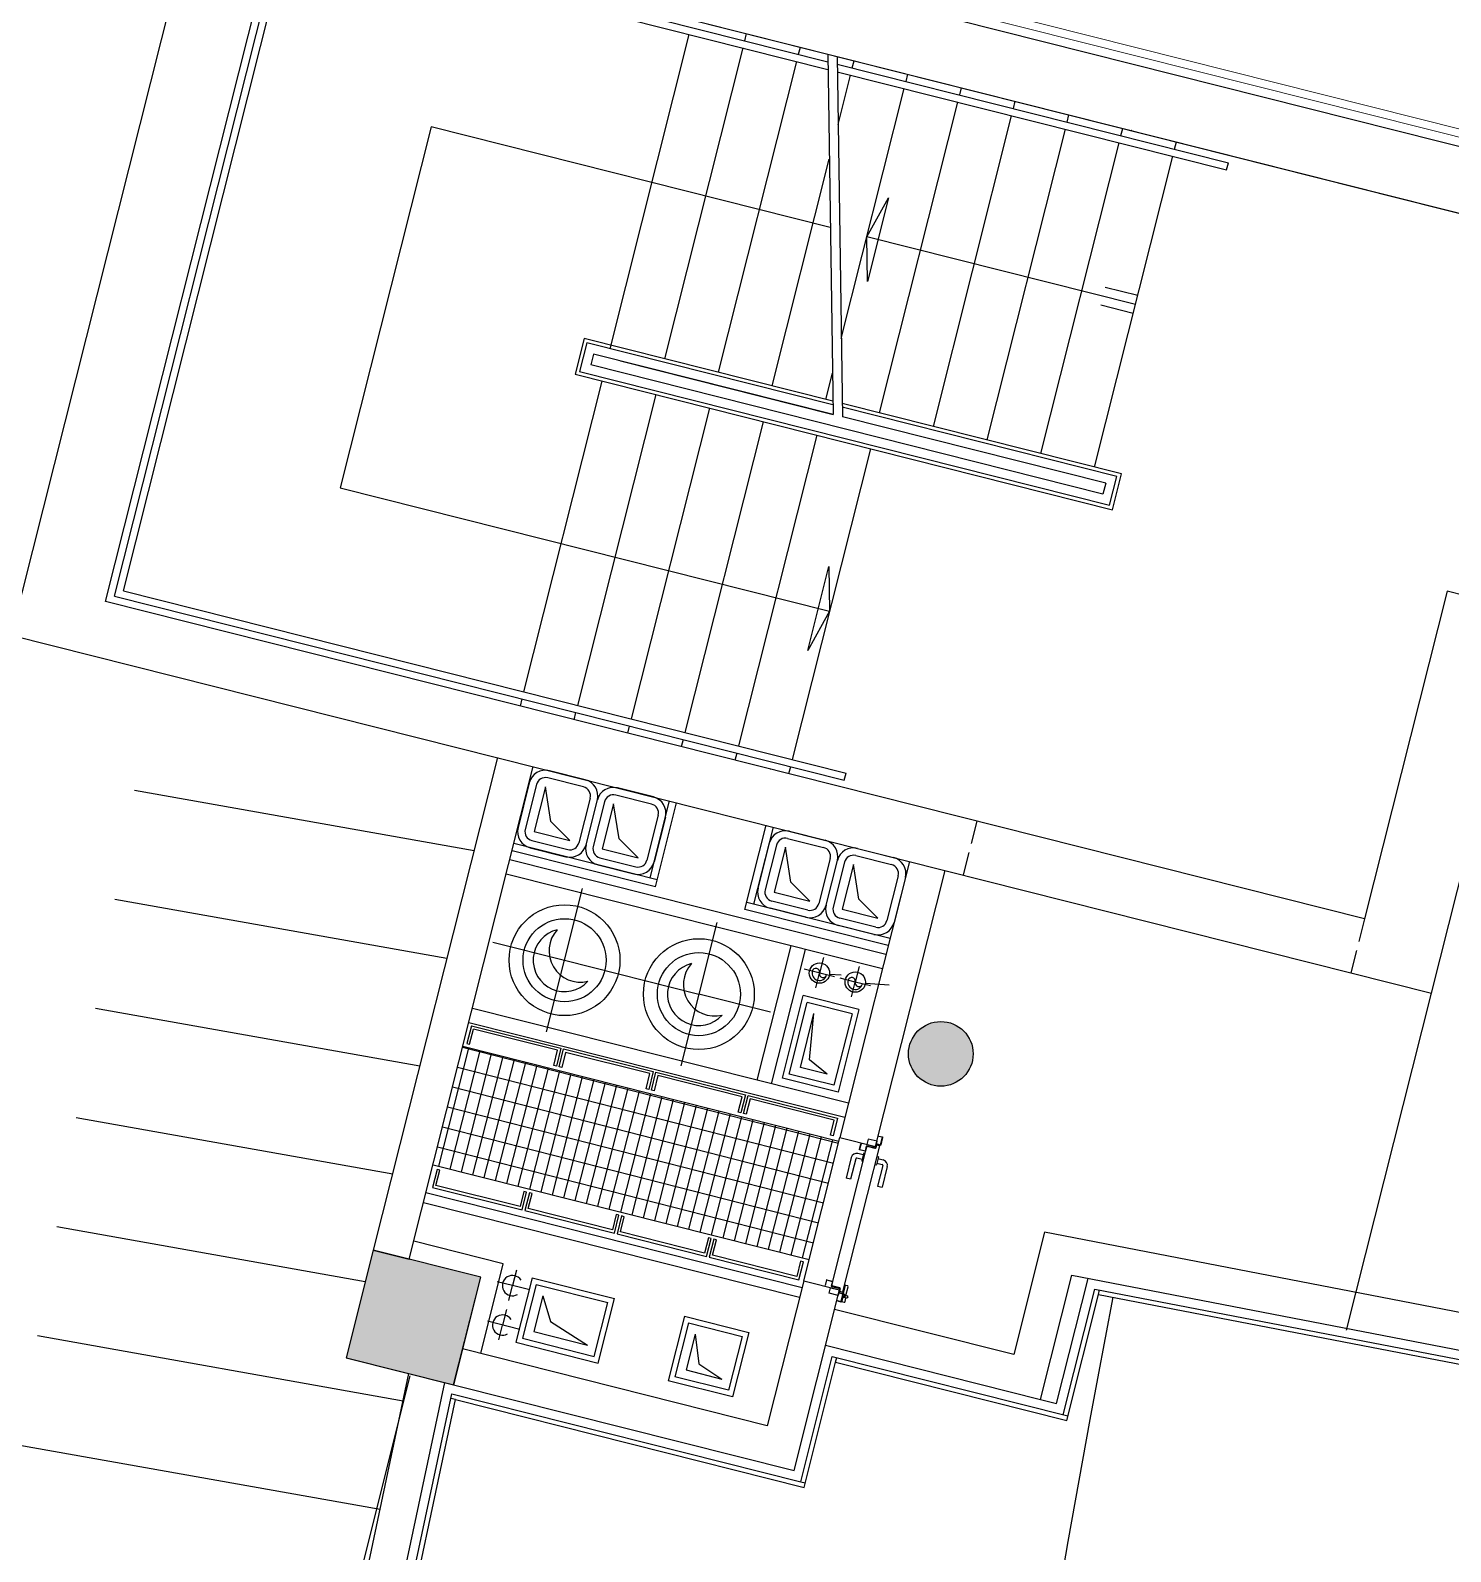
# Model space of a CAD drawing. Header units: centimetres. Extents: x 139057 to 200038, y 34824 to 80516.
# Drawn here: x 172622 to 173391, y 66649 to 67472 of the extents above; entities that cross this region are included whole.
import ezdxf

# ---------------------------------------------------------------- set-up
doc = ezdxf.new("R2010")
doc.units = ezdxf.units.CM
doc.header["$LTSCALE"] = 100
doc.linetypes.add('A0SHT-SGRM$0$HIDDEN', pattern=[9.525, 6.35, -3.175])
doc.linetypes.add('HIDDEN2', pattern=[0.175, 0.125, -0.05])
doc.layers.get('0').update_dxf_attribs({"lineweight": 0})
for name, color, linetype in [('0.05', 57, 'Continuous'), ('0.10', 8, 'Continuous'), ('0.10 Intonaco', 8, 'Continuous'), ('0.15', 9, 'Continuous'), ('0.15 E1-E2_Serramenti', 9, 'Continuous'), ('0.20 Cartongessi', 70, 'Continuous'), ('0.20 Cementi Armati', 4, 'Continuous'), ('0.20 Murature', 50, 'Continuous'), ('ST-COLS-colonne ca sopra', 3, 'HIDDEN2'), ('ST-STRS-scale', 2, 'Continuous')]:
    doc.layers.add(name, color=color, linetype=linetype)
doc.layers.add('410_STRUTTURE_001-AM_0', color=7, linetype='Continuous', lineweight=0)
doc.layers.add('440_SIMBOLI_001-AM_0', color=31, linetype='Continuous', lineweight=0)

# ---------------------------------------------------------------- blocks, each defined once
blk = doc.blocks.new('A$C171D4851')
at = {"ltscale": 0.02}
for p, q in [((0.6645, 0.9705), (0.6645, 0.9955)), ((0.7795, 0.9955), (0.6645, 0.9955)), ((0.0825, 0.9275), (0.0825, 0.8835)), ((0.0835, 0.9285), (0.8585, 0.9285)), ((0.7795, 0.9705), (0.6645, 0.9705)), ((0.7745, 0.9285), (0.7745, 0.935)), ((0.8185, 0.936), (0.7755, 0.936)), ((0.7845, 0.936), (0.7845, 0.9655)), ((0.8095, 0.936), (0.8095, 0.9655)), ((0.8195, 0.9285), (0.8195, 0.935)), ((0.8595, 0.9275), (0.8595, 0.8835)), ((0.011, 0.8565), (0.011, 0.842)), ((0.013, 0.8575), (0.013, 0.8525)), ((0.013, 0.8525), (0.0355, 0.8525)), ((0.016, 0.837), (0.035, 0.837)), ((0.0355, 0.8525), (0.0388, 0.8435)), ((0.039, 0.8575), (0.0438, 0.8444)), ((0.0517, 0.8588), (0.0442, 0.8443)), ((0.0561, 0.8565), (0.0484, 0.8416)), ((0.0488, 0.841), (0.0975, 0.841)), ((0.0635, 0.8615), (0.0561, 0.8615)), ((0.0561, 0.8565), (0.1005, 0.8565)), ((0.0625, 0.8815), (0.0625, 0.8625)), ((0.0815, 0.8825), (0.0635, 0.8825)), ((0.0635, 0.8615), (0.8785, 0.8615)), ((0.0756, 0.8825), (0.0806, 0.8825)), ((0.1005, 0.8615), (0.1005, 0.8565)), ((0.1025, 0.8615), (0.1025, 0.846)), ((0.7745, 0.8615), (0.7745, 0.855)), ((0.8185, 0.854), (0.7755, 0.854)), ((0.7845, 0.854), (0.7845, 0.8245)), ((0.8095, 0.854), (0.8095, 0.8245)), ((0.8195, 0.8615), (0.8195, 0.855)), ((0.8605, 0.8825), (0.8785, 0.8825)), ((0.8795, 0.8815), (0.8795, 0.8625)), ((0.7795, 0.8195), (0.6645, 0.8195)), ((0.6645, 0.8195), (0.6645, 0.7945)), ((0.7795, 0.7945), (0.6645, 0.7945))]:
    blk.add_line(p, q, dxfattribs=at)
for p, q in [((0.104, 0.964), (0.074, 0.964)), ((0.074, 0.964), (0.074, 0.9625)), ((0.104, 0.9625), (0.074, 0.9625)), ((0.0765, 0.9285), (0.0765, 0.882)), ((0.078, 0.9285), (0.078, 0.882)), ((0.104, 0.9305), (0.0785, 0.9305)), ((0.104, 0.929), (0.0785, 0.929)), ((0.1045, 0.962), (0.1045, 0.931)), ((0.106, 0.962), (0.106, 0.931)), ((0.0105, 0.8785), (0.009, 0.8785)), ((0.009, 0.8785), (0.009, 0.8595)), ((0.0105, 0.8785), (0.0105, 0.8595)), ((0.053, 0.859), (0.011, 0.859)), ((0.053, 0.8575), (0.011, 0.8575)), ((0.0535, 0.8795), (0.0535, 0.8595)), ((0.055, 0.8795), (0.055, 0.8595)), ((0.076, 0.8815), (0.0555, 0.8815)), ((0.076, 0.88), (0.0555, 0.88))]:
    blk.add_line(p, q)
for points in [[(0.069, 0.8815), (0.039, 0.8815), (0.039, 0.9315), (0.069, 0.9315)], [(0.869, 0.8815), (0.899, 0.8815), (0.899, 0.9315), (0.869, 0.9315)]]:
    blk.add_lwpolyline(points, close=True)
blk.add_lwpolyline([(0.834, 0.929, -0.414214), (0.832, 0.931), (0.832, 0.962, -0.414214), (0.834, 0.964), (0.864, 0.964), (0.864, 0.9625), (0.834, 0.9625, 0.414214), (0.8335, 0.962), (0.8335, 0.931, 0.414214), (0.834, 0.9305), (0.8595, 0.9305, -0.414214), (0.8615, 0.9285), (0.8615, 0.882, 0.414214), (0.862, 0.8815), (0.8825, 0.8815, -0.414214), (0.8845, 0.8795), (0.8845, 0.8595, 0.414214), (0.885, 0.859), (0.927, 0.859, 0.414214), (0.9275, 0.8595), (0.9275, 0.8785), (0.929, 0.8785), (0.929, 0.8595, -0.414214), (0.927, 0.8575), (0.885, 0.8575, -0.414214), (0.883, 0.8595), (0.883, 0.8795, 0.414214), (0.8825, 0.88), (0.862, 0.88, -0.414214), (0.86, 0.882), (0.86, 0.9285, 0.414214), (0.8595, 0.929)], format="xyb", close=True)
blk.add_circle((0.0425, 0.837), 0.0075, dxfattribs=at)
for centre, radius, start, end in [((0.7795, 0.9655), 0.03, 0, 90), ((0.0835, 0.9275), 0.001, 90, 180), ((0.7755, 0.935), 0.001, 90, 180), ((0.7795, 0.9655), 0.005, 0, 90), ((0.8185, 0.935), 0.001, 0, 90), ((0.8585, 0.9275), 0.001, 0, 90), ((0.011, 0.8595), 0.002, 180, 270), ((0.011, 0.8595), 0.0005, 180, 270), ((0.012, 0.8565), 0.001, 90, 180), ((0.016, 0.842), 0.005, 180, 270), ((0.0561, 0.8565), 0.005, 90, 152.67611), ((0.0635, 0.8815), 0.001, 90, 180), ((0.0635, 0.8625), 0.001, 180, 270), ((0.0815, 0.8835), 0.001, 270, 0), ((0.0975, 0.846), 0.005, 270, 0), ((0.7755, 0.855), 0.001, 180, 270), ((0.7795, 0.8245), 0.03, 270, 0), ((0.7795, 0.8245), 0.005, 270, 0), ((0.8185, 0.855), 0.001, 270, 0), ((0.8605, 0.8835), 0.001, 180, 270), ((0.8785, 0.8815), 0.001, 0, 90), ((0.8785, 0.8625), 0.001, 270, 0)]:
    blk.add_arc(centre, radius, start, end, dxfattribs=at)
for centre, radius, start, end in [((0.0785, 0.9285), 0.002, 90, 180), ((0.0785, 0.9285), 0.0005, 90, 180), ((0.104, 0.962), 0.002, 0, 90), ((0.104, 0.962), 0.0005, 0, 90), ((0.104, 0.931), 0.0005, 270, 0), ((0.104, 0.931), 0.002, 270, 0), ((0.053, 0.8595), 0.0005, 270, 0), ((0.053, 0.8595), 0.002, 270, 0), ((0.0555, 0.8795), 0.002, 90, 180), ((0.0555, 0.8795), 0.0005, 90, 180), ((0.076, 0.882), 0.0005, 270, 0), ((0.076, 0.882), 0.002, 270, 0)]:
    blk.add_arc(centre, radius, start, end)

msp = doc.modelspace()

# ---------------------------------------------------------------- hatches: boundary and pattern name
at = {"layer": '0.05'}
h = msp.add_hatch(dxfattribs=at)
h.set_pattern_fill('ANSI31', color=256, scale=3.5, angle=300.66, style=0)
h.set_pattern_definition([(345.66, (172959.797, 65048.342), (2.752293, 10.76627), [])])
h.paths.add_polyline_path([(172856.01, 66921.92), (172839.88, 66857.92), (173043.56, 66806.59), (173059.69, 66870.59)])
h = msp.add_hatch(dxfattribs=at)
h.set_pattern_fill('ANSI31', color=256, scale=2, angle=210.66, style=0)
h.set_pattern_definition([(255.66, (172824.833, 65529.7825), (6.152153, -1.57274), [])])
h.paths.add_polyline_path([(172856.01, 66921.92), (172839.88, 66857.92), (173043.56, 66806.59), (173059.69, 66870.59)])
at = {"layer": '410_STRUTTURE_001-AM_0'}
h = msp.add_hatch(color=256, dxfattribs=at)
h.paths.add_polyline_path([(173097.36, 66917.94, 1), (173132.36, 66917.94, 1)])
h.paths.add_polyline_path([(172464.03, 67114.32), (172425.24, 67124.09), (172393.47, 66998.03), (172432.26, 66988.26)])
h.paths.add_polyline_path([(172268.76, 66557.09), (172239.61, 66564.17), (172225.45, 66505.87), (172254.6, 66498.78)])
h.paths.add_polyline_path([(171904.42, 66525.14, 1), (171974.42, 66525.14, 1)])
h.paths.add_polyline_path([(171852.17, 66563.61), (171803.36, 66574.43), (171792.54, 66525.62), (171841.36, 66514.8)])
h.paths.add_polyline_path([(171939.47, 67132.44), (171987.79, 67119.56), (172000.66, 67167.87), (171952.35, 67180.75)])
h.paths.add_polyline_path([(172118.76, 67125.68, 1), (172048.76, 67125.68, 1)])
h.paths.add_polyline_path([(171575.4, 65289.12), (171624.96, 65282.49), (171631.59, 65332.05), (171582.03, 65338.68)])
h.paths.add_polyline_path([(171698.34, 65301.54, 1), (171768.34, 65301.54, 1)])
h.paths.add_polyline_path([(172000.85, 65311.96), (171999.49, 65287), (172079.39, 65282.7), (172080.74, 65307.66)])
h.paths.add_polyline_path([(172504.9, 65260.36, 1), (172469.9, 65260.36, 1)])
h.paths.add_polyline_path([(173206.68, 65219.17, 1), (173276.68, 65219.17, 1)])
h.paths.add_polyline_path([(173189.94, 64670.82, 1), (173259.94, 64670.82, 1)])
h.paths.add_polyline_path([(171897.35, 64618.35), (171927.33, 64617.1), (171929.81, 64677.05), (171899.84, 64678.29)])
h.paths.add_polyline_path([(171707.57, 64680.86, 1), (171637.57, 64680.86, 1)])
h.paths.add_polyline_path([(171506.14, 64661.2), (171555.94, 64656.7), (171560.44, 64706.5), (171510.64, 64711)])
h.paths.add_polyline_path([(171463.9, 64032.08), (171513.86, 64030.03), (171515.91, 64079.99), (171465.96, 64082.04)])
h.paths.add_polyline_path([(171511.7, 63977.08), (171513.74, 64027.04), (171463.78, 64029.08), (171461.74, 63979.12)])
h.paths.add_polyline_path([(171605.55, 64055.93, 1), (171675.55, 64055.93, 1)])
h.paths.add_polyline_path([(171905.94, 64101.37), (171880.96, 64102.36), (171877.69, 64022.42), (171902.67, 64021.44)])
h.paths.add_polyline_path([(173199.59, 64122.31, 1), (173269.59, 64122.31, 1)])
h.paths.add_polyline_path([(173235.58, 63574.89, 1), (173305.58, 63574.89, 1)])
h.paths.add_polyline_path([(172861.35, 63523.02), (172858.65, 63552.9), (172798.89, 63547.48), (172801.6, 63517.6)])
h.paths.add_polyline_path([(172419.06, 63501.44, 1), (172489.06, 63501.44, 1)])
h.paths.add_polyline_path([(171880.44, 63484.64), (171855.46, 63485.68), (171852.03, 63405.75), (171877.01, 63404.72)])
h.paths.add_polyline_path([(171602.63, 63428.01, 1), (171672.63, 63428.01, 1)])
h.paths.add_polyline_path([(171448.52, 63390.7), (171498.52, 63390.5), (171498.71, 63440.5), (171448.71, 63440.7)])
h.paths.add_polyline_path([(171461.02, 62750.1), (171510.98, 62752.08), (171509.01, 62802.04), (171459.05, 62800.06)])
h.paths.add_polyline_path([(171629.13, 62798.43, 1), (171699.13, 62798.43, 1)])
h.paths.add_polyline_path([(171855.47, 62863.54), (171830.51, 62864.96), (171825.83, 62785.1), (171850.79, 62783.68)])
h.paths.add_polyline_path([(172533.45, 62914.12, 1), (172463.45, 62914.12, 1)])
h.paths.add_polyline_path([(172926.57, 62958.35), (172922.47, 62988.07), (172863.03, 62979.86), (172867.13, 62950.14)])
h.paths.add_polyline_path([(173367.85, 63029.83, 1), (173297.85, 63029.83, 1)])
h.paths.add_polyline_path([(173386.24, 62488.39, 1), (173456.24, 62488.39, 1)])
h.paths.add_polyline_path([(172594.12, 62403.89), (172652.48, 62417.8), (172638.57, 62476.17), (172580.21, 62462.26)])
h.paths.add_polyline_path([(171941.76, 62169.42), (171966.3, 62174.16), (171951.22, 62252.73), (171926.68, 62247.98)])
h.paths.add_polyline_path([(171685.3, 62168.54, 1), (171755.3, 62168.54, 1)])
h.paths.add_polyline_path([(171551.44, 62111.48), (171547.29, 62161.31), (171497.46, 62157.15), (171501.62, 62107.32)])
h.paths.add_polyline_path([(171564.33, 61513.08), (171570.67, 61463.48), (171620.27, 61469.82), (171613.93, 61519.41)])
h.paths.add_polyline_path([(171635.86, 61377.34), (171643.11, 61348.23), (171691.62, 61360.31), (171684.37, 61389.42)])
h.paths.add_polyline_path([(171771.36, 61539.72, 1), (171841.36, 61539.72, 1)])
h.paths.add_polyline_path([(172069.21, 61642.9), (172044.67, 61638.15), (172059.75, 61559.58), (172084.29, 61564.33)])
h.paths.add_polyline_path([(171984.32, 61420.39), (172013.77, 61426.09), (172004.27, 61475.18), (171974.82, 61469.48)])
h.paths.add_polyline_path([(172512.5, 61527.43), (172483.04, 61521.73), (172492.54, 61472.64), (172521.99, 61478.34)])
h.paths.add_polyline_path([(172945.84, 61590.26), (172938.88, 61619.45), (172890.24, 61607.86), (172897.2, 61578.67)])
h.paths.add_polyline_path([(173500.56, 61951.83, 1), (173570.56, 61951.83, 1)])
h.paths.add_polyline_path([(173059.65, 61182.92), (173051.1, 61211.68), (173003.17, 61197.43), (173011.72, 61168.67)])
h.paths.add_polyline_path([(172597.97, 61085.68), (172568.51, 61079.98), (172578.01, 61030.89), (172607.46, 61036.59)])
h.paths.add_polyline_path([(172067.68, 60879.1), (172097.14, 60884.79), (172087.64, 60933.88), (172058.19, 60928.18)])
h.paths.add_polyline_path([(171730.99, 60780.44), (171780.23, 60789.13), (171771.54, 60838.37), (171722.3, 60829.68)])
h.paths.add_polyline_path([(171678.8, 60771.24), (171728.04, 60779.92), (171719.35, 60829.16), (171670.11, 60820.48)])
h.paths.add_polyline_path([(171771.47, 60289.02), (171781.96, 60240.13), (171830.84, 60250.62), (171820.36, 60299.51)])
h.paths.add_polyline_path([(171833.78, 60251.25), (171882.67, 60261.73), (171872.18, 60310.62), (171823.29, 60300.14)])
h.paths.add_polyline_path([(172186.65, 60419.6), (172157.2, 60413.9), (172166.7, 60364.81), (172196.15, 60370.51)])
h.paths.add_polyline_path([(172673.14, 60539.2), (172702.6, 60544.9), (172693.1, 60593.99), (172663.65, 60588.29)])
h.paths.add_polyline_path([(173205.4, 60730.58), (173195.63, 60758.94), (173148.36, 60742.66), (173158.13, 60714.3)])
h.paths.add_polyline_path([(173311.75, 60296.96), (173358.22, 60315.43), (173347.14, 60343.31), (173300.67, 60324.84)])
h.paths.add_polyline_path([(172771.85, 60186.98), (172742.4, 60181.28), (172751.89, 60132.19), (172781.35, 60137.89)])
h.paths.add_polyline_path([(172312.36, 59877.56), (172282.91, 59871.86), (172292.4, 59822.77), (172321.88, 59828.47)])
h.paths.add_polyline_path([(173368.34, 59347.78), (173346.19, 59403.54), (173290.42, 59381.4), (173312.57, 59325.62)])
h.paths.add_polyline_path([(174210.89, 59878.92, 1), (174280.89, 59878.92, 1)])
h.paths.add_polyline_path([(174066.11, 60383.73, 1), (173996.11, 60383.73, 1)])
h.paths.add_polyline_path([(173620.86, 58923.47, 1), (173550.86, 58923.47, 1)])
h.paths.add_polyline_path([(173884.86, 58386.58, 1), (173814.86, 58386.58, 1)])
h.paths.add_polyline_path([(174449.68, 59385.02, 1), (174519.68, 59385.02, 1)])
h.paths.add_polyline_path([(174781.94, 58903.16, 1), (174711.94, 58903.16, 1)])
h.paths.add_polyline_path([(175067.05, 58434.46, 1), (174997.05, 58434.46, 1)])
h.paths.add_polyline_path([(175304.37, 57980.02, 1), (175374.37, 57980.02, 1)])
h.paths.add_polyline_path([(175703.17, 57540.87, 1), (175633.17, 57540.87, 1)])
h.paths.add_polyline_path([(175196.31, 56374.7, 1), (175126.31, 56374.7, 1)])
h.paths.add_polyline_path([(176052.7, 57118.03, 1), (175982.7, 57118.03, 1)])
h.paths.add_polyline_path([(176488.74, 56567.52, 1), (176418.74, 56567.52, 1)])
h.paths.add_polyline_path([(176794.78, 55975.9, 1), (176864.78, 55975.9, 1)])
h.paths.add_polyline_path([(175491.63, 55908.34, 1), (175561.63, 55908.34, 1)])
h.paths.add_polyline_path([(177107.53, 55348.52, 1), (177177.53, 55348.52, 1)])
h.paths.add_polyline_path([(177367.67, 55079.58), (177360.98, 55098.42), (177342.13, 55091.73), (177348.83, 55072.88)])
h.paths.add_polyline_path([(177392.95, 55032.33), (177376.21, 55079.45), (177347.94, 55069.41), (177364.68, 55022.29)])
h.paths.add_polyline_path([(177483.46, 54775.83), (177493.5, 54747.56), (177540.62, 54764.3), (177530.58, 54792.57)])
h = msp.add_hatch(color=256, dxfattribs=at)
h.paths.add_polyline_path([(172792.99, 66753.47), (172807.65, 66811.65), (172865.83, 66796.98), (172851.17, 66738.8)])
edge = h.paths.add_edge_path()
edge.add_arc((172646.52, 66417.74), 35, 0, 360)
edge = h.paths.add_edge_path()
edge.add_arc((172553.44, 65841.41), 35, 0, 360)
edge = h.paths.add_edge_path()
edge.add_arc((173354.07, 66310.29), 35, 0, 360)
edge = h.paths.add_edge_path()
edge.add_arc((173284.75, 65766.08), 35, 0, 360)
h.paths.add_polyline_path([(173064.99, 66324.23), (173073.96, 66383.56), (173049.24, 66387.29), (173040.27, 66327.97)])
h.paths.add_polyline_path([(173014.19, 65824.8), (173012.79, 65764.82), (172987.79, 65765.4), (172989.2, 65825.39)])

# ---------------------------------------------------------------- linework, layer by layer
at = {"layer": '0.05'}
for p, q in [((173053.64, 67459.16, 0), (173056.55, 67264.03, 0)), ((173058.66, 67457.9, 0), (173061.57, 67262.77, 0)), ((172838.95, 67419.68, 0), (172789.69, 67224.27, 0)), ((173055.04, 67365.22, 0), (172838.95, 67419.68, 0)), ((173220.27, 67323.58, 0), (173074.82, 67360.24, 0)), ((173221.49, 67328.42, 0), (173203.9, 67332.86, 0)), ((173219.05, 67318.73, 0), (173201.46, 67323.16, 0)), ((172789.69, 67224.27, 0), (173054.66, 67157.49, 0)), ((172678.22, 67060.77, 0), (172862.18, 67028.05, 0)), ((172667.71, 67001.69, 0), (172847.48, 66969.72, 0)), ((172657.2, 66942.62, 0), (172832.78, 66911.39, 0)), ((172646.7, 66883.55, 0), (172818.08, 66853.07, 0)), ((172636.19, 66824.48, 0), (172803.19, 66794.77, 0)), ((172625.68, 66765.4, 0), (172823.76, 66730.17, 0)), ((172615.18, 66706.33, 0), (172811.29, 66671.45, 0))]:
    msp.add_line(p, q, dxfattribs=at)
at = {"layer": '0.05', "elevation": 0}
for points in [[(173075.18, 67335.99), (173074.82, 67360.24), (173086.63, 67381.41)], [(173054.3, 67181.74), (173054.66, 67157.49), (173042.85, 67136.32)]]:
    msp.add_lwpolyline(points, close=True, dxfattribs=at)
at = {"layer": '0.10'}
for p, q in [((172922.37, 67066.33, 0), (172902.98, 67071.22, 0)), ((172892.05, 67064.69, 0), (172885.94, 67040.45, 0)), ((172895.93, 67063.71, 0), (172889.82, 67039.47, 0)), ((172900.78, 67062.49, 0), (172894.67, 67038.25, 0)), ((172903.78, 67043.69, 0), (172900.78, 67062.49, 0)), ((172921.4, 67062.45, 0), (172902, 67067.34, 0)), ((172925.02, 67056.38, 0), (172918.91, 67032.14, 0)), ((172922.79, 67031.16, 0), (172928.9, 67055.4, 0)), ((172932.78, 67054.43, 0), (172926.67, 67030.18, 0)), ((172958.24, 67053.16, 0), (172938.85, 67058.05, 0)), ((172959.22, 67057.04, 0), (172939.83, 67061.93, 0)), ((172957.44, 67013.15, 0), (172967.95, 67054.84, 0)), ((172960.34, 67008.29, 0), (172971.83, 67053.87, 0)), ((172937.63, 67053.2, 0), (172931.52, 67028.96, 0)), ((172940.62, 67034.4, 0), (172937.63, 67053.2, 0)), ((172961.87, 67047.09, 0), (172955.76, 67022.85, 0)), ((172965.75, 67046.12, 0), (172959.64, 67021.87, 0)), ((172894.67, 67038.25, 0), (172914.06, 67033.36, 0)), ((172914.06, 67033.36, 0), (172903.78, 67043.69, 0)), ((173008.83, 66996.07, 0), (173020.31, 67041.65, 0)), ((173013.68, 66998.97, 0), (173024.19, 67040.67, 0)), ((173032.92, 67038.47, 0), (173052.31, 67033.58, 0)), ((172961.32, 67012.17, 0), (172883.74, 67031.72, 0)), ((172892.47, 67029.52, 0), (172911.86, 67024.63, 0)), ((172893.45, 67033.4, 0), (172912.84, 67028.51, 0)), ((172950.91, 67024.07, 0), (172940.62, 67034.4, 0)), ((173021.99, 67031.94, 0), (173015.88, 67007.7, 0)), ((173025.87, 67030.96, 0), (173019.76, 67006.72, 0)), ((173030.72, 67029.74, 0), (173024.61, 67005.5, 0)), ((173033.71, 67010.94, 0), (173030.72, 67029.74, 0)), ((173031.94, 67034.59, 0), (173051.33, 67029.7, 0)), ((173069.77, 67029.18, 0), (173089.16, 67024.29, 0)), ((173085.18, 66971.67, 0), (172881.54, 67022.99, 0)), ((172960.34, 67008.29, 0), (172882.77, 67027.84, 0)), ((172930.3, 67024.11, 0), (172949.69, 67019.23, 0)), ((172931.52, 67028.96, 0), (172950.91, 67024.07, 0)), ((173054.96, 67023.63, 0), (173048.85, 66999.39, 0)), ((173052.73, 66998.41, 0), (173058.84, 67022.65, 0)), ((173062.72, 67021.68, 0), (173056.61, 66997.43, 0)), ((173068.79, 67025.3, 0), (173088.18, 67020.42, 0)), ((173083.22, 66963.91, 0), (172879.59, 67015.24, 0)), ((172929.32, 67020.23, 0), (172948.71, 67015.35, 0)), ((173067.57, 67020.45, 0), (173061.46, 66996.21, 0)), ((173070.56, 67001.65, 0), (173067.57, 67020.45, 0)), ((173091.81, 67014.34, 0), (173085.7, 66990.1, 0)), ((173095.69, 67013.37, 0), (173089.58, 66989.13, 0)), ((172901.38, 66929.82, 0), (172920.93, 67007.4, 0)), ((173024.61, 67005.5, 0), (173044, 67000.61, 0)), ((173044, 67000.61, 0), (173033.71, 67010.94, 0)), ((173087.38, 66980.4, 0), (173009.8, 66999.95, 0)), ((173041.8, 66991.88, 0), (173022.41, 66996.77, 0)), ((173042.78, 66995.76, 0), (173023.39, 67000.65, 0)), ((173061.46, 66996.21, 0), (173080.85, 66991.32, 0)), ((173080.85, 66991.32, 0), (173070.56, 67001.65, 0)), ((172993.66, 66989.07, 0), (172974.1, 66911.49, 0)), ((173086.4, 66976.52, 0), (173008.83, 66996.07, 0)), ((173079.63, 66986.48, 0), (173060.23, 66991.36, 0)), ((173078.65, 66982.6, 0), (173059.26, 66987.49, 0)), ((172872.37, 66978.39, 0), (172911.15, 66968.61, 0)), ((173015.44, 66903.65, 0), (173033.77, 66976.38, 0)), ((173023.2, 66901.7, 0), (173041.53, 66974.42, 0)), ((172911.15, 66968.61, 0), (172983.88, 66950.28, 0)), ((173057.39, 66959.6, 0), (173040.9, 66963.75, 0)), ((173051.27, 66970.1, 0), (173049.15, 66961.67, 0)), ((173070.66, 66965.21, 0), (173068.54, 66956.79, 0)), ((173047.11, 66953.62, 0), (173049.15, 66961.67, 0)), ((173054.61, 66961.09, 0), (173060.96, 66960.63, 0)), ((173068.54, 66956.79, 0), (173060.3, 66958.86, 0)), ((173066.51, 66948.73, 0), (173068.54, 66956.79, 0)), ((173076.78, 66954.71, 0), (173068.54, 66956.79, 0)), ((173074.01, 66956.2, 0), (173086.82, 66955.27, 0)), ((173022.67, 66940.51, 0), (172983.88, 66950.28, 0)), ((173029.15, 66904.84, 0), (173040.39, 66949.44, 0)), ((173070.45, 66941.87, 0), (173040.39, 66949.44, 0)), ((173064.9, 66891.19, 0), (172861.27, 66942.51, 0)), ((173032.79, 66907.01, 0), (173042.57, 66945.8, 0)), ((173038.86, 66910.64, 0), (173046.19, 66939.73, 0)), ((173066.81, 66939.69, 0), (173042.57, 66945.8, 0)), ((173043.83, 66914.68, 0), (173046.19, 66939.73, 0)), ((173066.81, 66939.69, 0), (173057.03, 66900.9, 0)), ((173070.45, 66941.87, 0), (173059.21, 66897.26, 0)), ((172860.71, 66933.16, 0), (172858.27, 66923.46, 0)), ((173062.95, 66883.43, 0), (172859.31, 66934.75, 0)), ((172859.72, 66923.1, 0), (172861.8, 66931.34, 0)), ((172860.71, 66933.16, 0), (172909.2, 66920.94, 0)), ((172907.38, 66919.85, 0), (172861.8, 66931.34, 0)), ((172858.27, 66923.46, 0), (172859.72, 66923.1, 0)), ((173059.7, 66870.58, 0), (172856.07, 66921.9, 0)), ((172905.3, 66911.61, 0), (172907.38, 66919.85, 0)), ((172909.2, 66920.94, 0), (172906.75, 66911.24, 0)), ((172908.21, 66910.88, 0), (172910.65, 66920.58, 0)), ((172911.74, 66918.75, 0), (172909.66, 66910.51, 0)), ((172910.65, 66920.58, 0), (172959.13, 66908.36, 0)), ((172957.31, 66907.27, 0), (172911.74, 66918.75, 0)), ((173053.41, 66906.97, 0), (173043.83, 66914.68, 0)), ((172906.75, 66911.24, 0), (172905.3, 66911.61, 0)), ((172909.66, 66910.51, 0), (172908.21, 66910.88, 0)), ((172955.24, 66899.03, 0), (172957.31, 66907.27, 0)), ((172959.13, 66908.36, 0), (172956.69, 66898.66, 0)), ((172958.15, 66898.29, 0), (172960.59, 66907.99, 0)), ((172961.68, 66906.17, 0), (172959.6, 66897.93, 0)), ((172960.59, 66907.99, 0), (173009.07, 66895.77, 0)), ((173007.25, 66894.68, 0), (172961.68, 66906.17, 0)), ((173057.03, 66900.9, 0), (173032.79, 66907.01, 0)), ((173053.41, 66906.97, 0), (173038.86, 66910.64, 0)), ((172956.69, 66898.66, 0), (172955.24, 66899.03, 0)), ((172959.6, 66897.93, 0), (172958.15, 66898.29, 0)), ((173059.21, 66897.26, 0), (173029.15, 66904.84, 0)), ((173005.17, 66886.44, 0), (173007.25, 66894.68, 0)), ((173009.07, 66895.77, 0), (173006.63, 66886.07, 0)), ((173008.08, 66885.71, 0), (173010.53, 66895.4, 0)), ((173011.62, 66893.58, 0), (173009.54, 66885.34, 0)), ((173010.53, 66895.4, 0), (173059.01, 66883.18, 0)), ((173057.19, 66882.09, 0), (173011.62, 66893.58, 0)), ((173006.63, 66886.07, 0), (173005.17, 66886.44, 0)), ((173009.54, 66885.34, 0), (173008.08, 66885.71, 0)), ((173055.11, 66873.85, 0), (173057.19, 66882.09, 0)), ((173059.01, 66883.18, 0), (173056.57, 66873.49, 0)), ((173056.57, 66873.49, 0), (173055.11, 66873.85, 0)), ((173040.64, 66795.01, 0), (173060.2, 66872.6, 0)), ((172839.94, 66857.91, 0), (173043.57, 66806.59, 0)), ((172842.13, 66855.34, 0), (172839.69, 66845.65, 0)), ((172841.51, 66846.73, 0), (172843.59, 66854.98, 0)), ((172843.59, 66854.98, 0), (172842.13, 66855.34, 0)), ((173039.72, 66791.31, 0), (172836.09, 66842.64, 0)), ((172839.69, 66845.65, 0), (172888.17, 66833.43, 0)), ((172887.08, 66835.25, 0), (172841.51, 66846.73, 0)), ((172889.16, 66843.49, 0), (172887.08, 66835.25, 0)), ((172888.17, 66833.43, 0), (172890.61, 66843.12, 0)), ((172890.61, 66843.12, 0), (172889.16, 66843.49, 0)), ((172892.07, 66842.76, 0), (172889.63, 66833.06, 0)), ((172891.45, 66834.15, 0), (172893.52, 66842.39, 0)), ((172893.52, 66842.39, 0), (172892.07, 66842.76, 0)), ((173038.37, 66785.98, 0), (172834.75, 66837.3, 0)), ((172889.63, 66833.06, 0), (172938.11, 66820.84, 0)), ((172937.02, 66822.66, 0), (172891.45, 66834.15, 0)), ((172939.1, 66830.9, 0), (172937.02, 66822.66, 0)), ((172938.11, 66820.84, 0), (172940.55, 66830.54, 0)), ((172940.55, 66830.54, 0), (172939.1, 66830.9, 0)), ((172942.01, 66830.17, 0), (172939.56, 66820.47, 0)), ((172941.38, 66821.56, 0), (172943.46, 66829.8, 0)), ((172943.46, 66829.8, 0), (172942.01, 66830.17, 0)), ((172877.96, 66804.25, 0), (172829.47, 66816.47, 0)), ((172939.56, 66820.47, 0), (172988.05, 66808.25, 0)), ((172986.96, 66810.07, 0), (172941.38, 66821.56, 0)), ((172989.04, 66818.32, 0), (172986.96, 66810.07, 0)), ((172988.05, 66808.25, 0), (172990.49, 66817.95, 0)), ((172990.49, 66817.95, 0), (172989.04, 66818.32, 0)), ((172991.95, 66817.58, 0), (172989.5, 66807.89, 0)), ((172991.32, 66808.98, 0), (172993.4, 66817.22, 0)), ((172993.4, 66817.22, 0), (172991.95, 66817.58, 0)), ((172989.5, 66807.89, 0), (173037.99, 66795.67, 0)), ((173036.9, 66797.49, 0), (172991.32, 66808.98, 0)), ((172865.74, 66755.75, 0), (172877.96, 66804.25, 0)), ((172885.08, 66800.89, 0), (172882.96, 66792.46, 0)), ((173038.97, 66805.73, 0), (173036.9, 66797.49, 0)), ((173037.99, 66795.67, 0), (173040.43, 66805.36, 0)), ((173040.43, 66805.36, 0), (173038.97, 66805.73, 0)), ((172882.96, 66792.46, 0), (172874.71, 66794.54, 0)), ((172880.93, 66784.4, 0), (172882.96, 66792.46, 0)), ((172892.27, 66790.11, 0), (172882.96, 66792.46, 0)), ((172893.6, 66796.68, 0), (172884.8, 66761.78, 0)), ((172895.77, 66793.04, 0), (172888.44, 66763.95, 0)), ((172893.6, 66796.68, 0), (172938.2, 66785.44, 0)), ((172895.77, 66793.04, 0), (172934.56, 66783.27, 0)), ((172899.4, 66786.97, 0), (172894.51, 66767.58, 0)), ((172899.4, 66786.97, 0), (172903.62, 66773.02, 0)), ((172927.23, 66754.18, 0), (172934.56, 66783.27, 0)), ((172929.4, 66750.54, 0), (172938.2, 66785.44, 0)), ((172879.7, 66779.56, 0), (172877.58, 66771.13, 0)), ((172976.02, 66775.92, 0), (172967.22, 66741, 0)), ((172976.02, 66775.92, 0), (173010.93, 66767.12, 0)), ((172886.89, 66768.78, 0), (172869.34, 66773.21, 0)), ((172875.55, 66763.07, 0), (172877.58, 66771.13, 0)), ((172894.51, 66767.58, 0), (172923.6, 66760.25, 0)), ((172903.62, 66773.02, 0), (172923.6, 66760.25, 0)), ((172978.2, 66772.27, 0), (172970.87, 66743.18, 0)), ((172981.83, 66766.2, 0), (172976.94, 66746.81, 0)), ((172978.2, 66772.28, 0), (173007.29, 66764.94, 0)), ((172981.83, 66766.2, 0), (172983.91, 66750.05, 0)), ((173010.93, 66767.12, 0), (173002.13, 66732.21, 0)), ((172884.8, 66761.78, 0), (172929.4, 66750.54, 0)), ((172888.44, 66763.95, 0), (172927.23, 66754.18, 0)), ((173007.29, 66764.94, 0), (172999.95, 66735.85, 0)), ((172983.91, 66750.05, 0), (172996.33, 66741.92, 0)), ((173002.13, 66732.21, 0), (172967.22, 66741, 0)), ((172999.95, 66735.85, 0), (172970.87, 66743.18, 0)), ((172976.94, 66746.81, 0), (172996.33, 66741.92, 0))]:
    msp.add_line(p, q, dxfattribs=at)
at = {"layer": '0.10', "linetype": 'A0SHT-SGRM$0$HIDDEN'}
msp.add_line((173334.55, 66768.37, 0), (173380.54, 66950.86, 0), dxfattribs=at)
at = {"layer": '0.10'}
for centre, radius in [((172911.15, 66968.61, 0), 30), ((172911.15, 66968.61, 0), 22.5), ((172983.88, 66950.28, 0), 30), ((172983.88, 66950.28, 0), 22.5), ((173049.15, 66961.67, 0), 5.5), ((173068.54, 66956.79, 0), 5.5)]:
    msp.add_circle(centre, radius, dxfattribs=at)
for centre, radius, start, end in [((172900.78, 67062.49, 0), 9, 75.85396, 165.8537), ((172900.78, 67062.49, 0), 5, 75.85396, 165.85396), ((172920.17, 67057.6, 0), 5, 345.85396, 75.85396), ((172920.17, 67057.6, 0), 9, 345.85396, 75.85396), ((172937.63, 67053.2, 0), 9, 75.85396, 165.85396), ((172937.63, 67053.2, 0), 5, 75.85396, 165.85396), ((172957.02, 67048.32, 0), 9, 345.85396, 75.85396), ((172957.02, 67048.32, 0), 5, 345.85396, 75.85396), ((172894.67, 67038.25, 0), 9, 165.85396, 255.85396), ((172894.67, 67038.25, 0), 5, 165.85396, 255.85396), ((173030.72, 67029.74, 0), 9, 75.85396, 165.85396), ((172914.06, 67033.36, 0), 9, 255.85396, 345.85396), ((172914.06, 67033.36, 0), 5, 255.85396, 345.85396), ((172931.52, 67028.96, 0), 9, 165.85396, 255.85396), ((172931.52, 67028.96, 0), 5, 165.85396, 255.85396), ((173030.72, 67029.74, 0), 5, 75.85396, 165.85396), ((173050.11, 67024.85, 0), 5, 345.85396, 75.85396), ((173050.11, 67024.85, 0), 9, 345.85396, 75.85396), ((173067.57, 67020.45, 0), 9, 75.85396, 165.85396), ((172950.91, 67024.07, 0), 9, 255.85396, 345.85396), ((172950.91, 67024.07, 0), 5, 255.85396, 345.85396), ((173067.57, 67020.45, 0), 5, 75.85396, 165.85396), ((173086.96, 67015.57, 0), 9, 345.85422, 75.85396), ((173086.96, 67015.57, 0), 5, 345.85396, 75.85396), ((173024.61, 67005.5, 0), 9, 165.85396, 255.85396), ((173024.61, 67005.5, 0), 5, 165.85396, 255.85396), ((173044, 67000.61, 0), 9, 255.85396, 345.85396), ((173044, 67000.61, 0), 5, 255.85396, 345.85396), ((173061.46, 66996.21, 0), 9, 165.85396, 255.85396), ((173061.46, 66996.21, 0), 5, 165.85396, 255.85396), ((173080.85, 66991.32, 0), 9, 255.85396, 345.85396), ((173080.85, 66991.32, 0), 5, 255.85396, 345.85396), ((172911.15, 66968.61, 0), 17, 103.74932, 317.95859), ((172919.74, 66973.74, 0), 17, 137.95859, 283.74932), ((172983.88, 66950.28, 0), 17, 103.74932, 317.95859), ((172992.47, 66955.41, 0), 17, 137.95859, 283.74932), ((173047.21, 66962.16, 0), 2, 345.85396, 165.85396), ((173049.15, 66961.67, 0), 4, 165.85396, 345.85396), ((173051.08, 66961.19, 0), 2, 165.85396, 345.85396), ((173068.54, 66956.79, 0), 4, 165.85396, 345.85396), ((173066.6, 66957.28, 0), 2, 345.85396, 165.85396), ((173070.48, 66956.3, 0), 2, 165.85396, 345.85396), ((172882.96, 66792.46, 0), 5.5, 32.5122, 299.19571), ((172877.58, 66771.13, 0), 5.5, 32.5122, 299.19571)]:
    msp.add_arc(centre, radius, start, end, dxfattribs=at)
at = {"layer": '0.10', "linetype": 'A0SHT-SGRM$0$HIDDEN'}
msp.add_arc((184822.62, 64586.62, 0), 11821.1, 169.276379, 172.753541, dxfattribs=at)
at = {"layer": '0.10 Intonaco'}
msp.add_line((172779.24, 66551.72, 0), (172827.63, 66743.69, 0), dxfattribs=at)
at = {"layer": '0.15'}
for p, q in [((172667.41, 67165.66, 0), (172759.06, 67529.28, 0)), ((172672.27, 67168.56, 0), (172761.96, 67524.43, 0)), ((172759.06, 67529.28, 0), (173053.7, 67455.02, 0)), ((172761.96, 67524.43, 0), (173053.76, 67450.88, 0)), ((172935.79, 67299.63, 0), (172978.68, 67469.8, 0)), ((173008.75, 67466.35, 0), (173009.73, 67470.23, 0)), ((172965.37, 67294.23, 0), (173007.77, 67462.47, 0)), ((173037.84, 67459.02, 0), (173038.82, 67462.9, 0)), ((172994.46, 67286.9, 0), (173036.86, 67455.14, 0)), ((173058.72, 67453.76, 0), (173270.56, 67400.36, 0)), ((173058.78, 67449.61, 0), (173269.58, 67396.49, 0)), ((173066.93, 67451.69, 0), (173067.91, 67455.57, 0)), ((173059.21, 67421.06, 0), (173065.95, 67447.81, 0)), ((173096.02, 67444.36, 0), (173097, 67448.23, 0)), ((173125.11, 67437.02, 0), (173126.09, 67440.9, 0)), ((173060.94, 67305.16, 0), (173095.04, 67440.48, 0)), ((173081.73, 67264.91, 0), (173124.13, 67433.14, 0)), ((173154.2, 67429.69, 0), (173155.18, 67433.57, 0)), ((173110.82, 67257.57, 0), (173153.22, 67425.81, 0)), ((173183.29, 67422.36, 0), (173184.27, 67426.24, 0)), ((173139.91, 67250.24, 0), (173182.31, 67418.48, 0)), ((173212.38, 67415.03, 0), (173213.36, 67418.91, 0)), ((173169, 67242.91, 0), (173211.4, 67411.15, 0)), ((173241.47, 67407.7, 0), (173242.45, 67411.57, 0)), ((173023.55, 67279.57, 0), (173054.49, 67402.32, 0)), ((173198.09, 67235.58, 0), (173240.49, 67403.82, 0)), ((173269.58, 67396.49, 0), (173270.56, 67400.36, 0)), ((173052.64, 67272.24, 0), (173056.22, 67286.42, 0)), ((172931.39, 67282.15, 0), (172888.99, 67113.94, 0)), ((172960.48, 67274.82, 0), (172918.08, 67106.6, 0)), ((172989.57, 67267.49, 0), (172947.17, 67099.27, 0)), ((173018.66, 67260.16, 0), (172976.26, 67091.94, 0)), ((173047.75, 67252.82, 0), (173005.35, 67084.61, 0)), ((173076.84, 67245.49, 0), (173034.44, 67077.28, 0)), ((172667.41, 67165.66, 0), (173062.56, 67066.07, 0)), ((172672.27, 67168.56, 0), (173063.53, 67069.94, 0)), ((172888.01, 67110.06, 0), (172887.03, 67106.16, 0)), ((172917.1, 67102.73, 0), (172916.12, 67098.82, 0)), ((172946.19, 67095.39, 0), (172945.21, 67091.49, 0)), ((172975.28, 67088.06, 0), (172974.3, 67084.16, 0)), ((173004.37, 67080.73, 0), (173003.39, 67076.83, 0)), ((173033.46, 67073.4, 0), (173032.48, 67069.5, 0)), ((173062.56, 67066.07, 0), (173063.53, 67069.94, 0))]:
    msp.add_line(p, q, dxfattribs=at)
at = {"layer": '0.15', "elevation": 0}
for points in [[(173056.44, 67271.28), (172921.73, 67305.23), (172916.84, 67285.82)], [(173056.47, 67269.21), (172923.18, 67302.8), (172919.27, 67287.27)], [(173056.55, 67264.03), (172926.81, 67296.73), (172925.34, 67290.89)], [(172941.36, 67293.07), (173056.55, 67264.03)], [(172916.84, 67285.82), (173207.74, 67212.5), (173212.64, 67231.91), (173061.46, 67270.01)], [(172919.27, 67287.27), (173206.29, 67214.93), (173210.21, 67230.46), (173061.49, 67267.94)], [(173204.14, 67226.84), (173202.67, 67221), (172925.34, 67290.89)], [(173204.14, 67226.84), (173061.57, 67262.77)]]:
    msp.add_lwpolyline(points, dxfattribs=at)
at = {"layer": '0.20 Cartongessi'}
for p, q in [((173177.57, 66728.61, 0), (173194.66, 66796.4, 0)), ((173183.01, 66719.5, 0), (173200.2, 66787.69, 0)), ((173200.2, 66787.69, 0), (173575.72, 66715.16, 0)), ((173040.84, 66683.26, 0), (173057.93, 66751.05, 0)), ((173057.93, 66751.05, 0), (173183.01, 66719.5, 0)), ((172723.21, 66124.17, 0), (172852.02, 66730.85, 0)), ((172852.02, 66730.85, 0), (173040.84, 66683.26, 0)), ((173168.84, 66730.81, 0), (173177.57, 66728.61, 0))]:
    msp.add_line(p, q, dxfattribs=at)
at = {"layer": '0.20 Cartongessi', "color": 8}
for p, q in [((173181.2, 66722.54, 0), (173198.35, 66790.6, 0)), ((173198.35, 66790.6, 0), (173573.74, 66718.09, 0)), ((173200.2, 66787.69, 0), (173200.81, 66790.12, 0)), ((173039.03, 66686.3, 0), (173056.11, 66754.09, 0)), ((173056.11, 66754.09, 0), (173183.62, 66721.93, 0)), ((173057.93, 66751.05, 0), (173058.54, 66753.48, 0)), ((172720.72, 66124.49, 0), (172850.11, 66733.91, 0)), ((172850.11, 66733.91, 0), (173039.03, 66686.3, 0)), ((172852.02, 66730.85, 0), (172849.57, 66731.37, 0)), ((173039.03, 66686.3, 0), (173041.45, 66685.69, 0))]:
    msp.add_line(p, q, dxfattribs=at)
at = {"layer": '0.20 Cementi Armati'}
for p, q in [((172721.07, 67579.07, 0), (172611.59, 67144.66, 0)), ((173490.03, 67385.27, 0), (172721.07, 67579.07, 0)), ((172662.55, 67162.75, 0), (172756.16, 67534.14, 0)), ((172756.16, 67534.14, 0), (173481.47, 67351.33, 0)), ((173344.24, 66990.94, 0), (172662.55, 67162.75, 0)), ((173388.96, 67168.39, 0), (173344.24, 66990.94, 0)), ((173432.6, 67157.4, 0), (173388.96, 67168.39, 0)), ((173380.54, 66950.86, 0), (173432.6, 67157.4, 0)), ((172611.59, 67144.66, 0), (173380.54, 66950.86, 0))]:
    msp.add_line(p, q, dxfattribs=at)
at = {"layer": '0.20 Cementi Armati', "elevation": 0}
msp.add_lwpolyline([(172807.59, 66811.65), (172792.93, 66753.47), (172851.06, 66738.82), (172865.73, 66797)], close=True, dxfattribs=at)
at = {"layer": '0.20 Cementi Armati'}
msp.add_circle((173114.86, 66917.94, 0), 17.5, dxfattribs=at)
at = {"layer": '0.20 Murature'}
for p, q in [((172874.8, 67078.32, 0), (172807.59, 66811.65, 0)), ((172826.99, 66806.76, 0), (172894.2, 67073.43, 0)), ((173097.88, 67022.1, 0), (173060.2, 66872.6, 0)), ((173079.59, 66867.71, 0), (173117.27, 67017.21, 0)), ((173060.2, 66872.6, 0), (173079.59, 66867.71, 0)), ((173171.03, 66821.34, 0), (173154.34, 66755.1, 0)), ((173453.39, 66766.8, 0), (173171.03, 66821.34, 0)), ((172807.59, 66811.65, 0), (172826.99, 66806.76, 0)), ((173040.64, 66795.01, 0), (173020.89, 66716.65, 0)), ((173040.64, 66795.01, 0), (173060.04, 66790.12, 0)), ((173168.84, 66730.81, 0), (173185.81, 66798.11, 0)), ((173185.81, 66798.11, 0), (173577.14, 66722.53, 0)), ((173035.4, 66692.37, 0), (173060.04, 66790.12, 0)), ((173154.34, 66755.1, 0), (173057.37, 66779.55, 0)), ((172855.95, 66758.22, 0), (172851.06, 66738.83, 0)), ((173020.89, 66716.65, 0), (172855.95, 66758.22, 0)), ((173052.48, 66760.16, 0), (173168.84, 66730.81, 0)), ((172694.51, 66121.44, 0), (172826.89, 66744.91, 0)), ((172715.74, 66125.12, 0), (172846.3, 66740.02, 0)), ((172851.06, 66738.83, 0), (173035.4, 66692.37, 0))]:
    msp.add_line(p, q, dxfattribs=at)
at = {"layer": '410_STRUTTURE_001-AM_0'}
for p, q in [((172663.64, 67351.2, 0), (172721.07, 67579.07, 0)), ((172721.07, 67579.07, 0), (173490.03, 67385.27, 0)), ((172756.16, 67534.14, 0), (172662.55, 67162.75, 0)), ((172756.16, 67534.14, 0), (173481.47, 67351.33, 0)), ((172611.59, 67144.66, 0), (172663.64, 67351.2, 0)), ((172662.55, 67162.75, 0), (173344.24, 66990.94, 0)), ((173344.24, 66990.94, 0), (173388.96, 67168.39, 0)), ((173388.96, 67168.39, 0), (173432.6, 67157.4, 0)), ((173380.54, 66950.86, 0), (173432.6, 67157.4, 0)), ((172611.59, 67144.66, 0), (173380.54, 66950.86, 0))]:
    msp.add_line(p, q, dxfattribs=at)
at = {"layer": '410_STRUTTURE_001-AM_0', "elevation": 0}
msp.add_lwpolyline([(172792.99, 66753.47), (172807.65, 66811.65), (172865.83, 66796.98), (172851.17, 66738.8)], close=True, dxfattribs=at)
at = {"layer": '410_STRUTTURE_001-AM_0'}
msp.add_circle((173114.86, 66917.94, 0), 17.5, dxfattribs=at)
at = {"layer": '440_SIMBOLI_001-AM_0'}
msp.add_line((172512.63, 67636.77, 0), (173525.3, 67381.54, 0), dxfattribs=at)
at = {"layer": '440_SIMBOLI_001-AM_0', "elevation": 0}
msp.add_lwpolyline([(172501.07, 67617.91), (172506.23, 67638.38, -0.414209), (172511.33, 67641.43), (173524.31, 67386.12, 0.414214), (173526.86, 67387.64), (173528.04, 67392.32)], format="xyb", dxfattribs=at)
at = {"layer": 'ST-COLS-colonne ca sopra'}
for p, q in [((173134.3, 67043.85, 0), (173126.97, 67014.76, 0)), ((173344.24, 66990.94, 0), (173336.9, 66961.85, 0))]:
    msp.add_line(p, q, dxfattribs=at)
at = {"layer": 'ST-STRS-scale', "color": 1}
for p, q in [((173218.22, 67417.73, 0), (173218.16, 67417.7, 0)), ((173022.78, 67071.91, 0), (173022.74, 67071.98, 0))]:
    msp.add_line(p, q, dxfattribs=at)

# ---------------------------------------------------------------- block references
at = {"layer": '0.15 E1-E2_Serramenti', "ltscale": 50, "xscale": 100, "yscale": 100, "zscale": 100, "rotation": 75.82923325570096}
msp.add_blockref('A$C171D4851', (173143.82, 66761.85, 0), dxfattribs=at)

doc.saveas('drawing.dxf')
